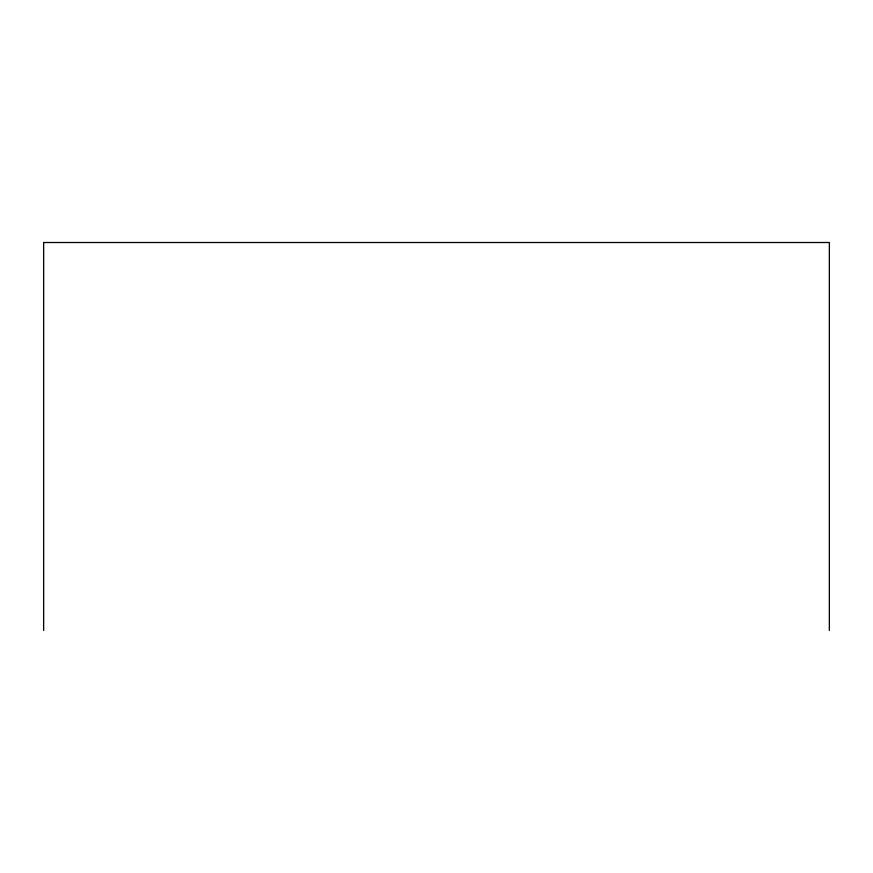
<?xml version="1.0" encoding="UTF-8"?>
<svg xmlns="http://www.w3.org/2000/svg" width="873" height="873" viewBox="0 0 873 873"><rect width="100%" height="100%" fill="white"/><g stroke="black" fill="none" stroke-linecap="round" stroke-linejoin="round"><path stroke-width="1.31" d="M829.35 630.492L829.35 242.508L43.65 242.508L43.65 630.492"/></g></svg>
